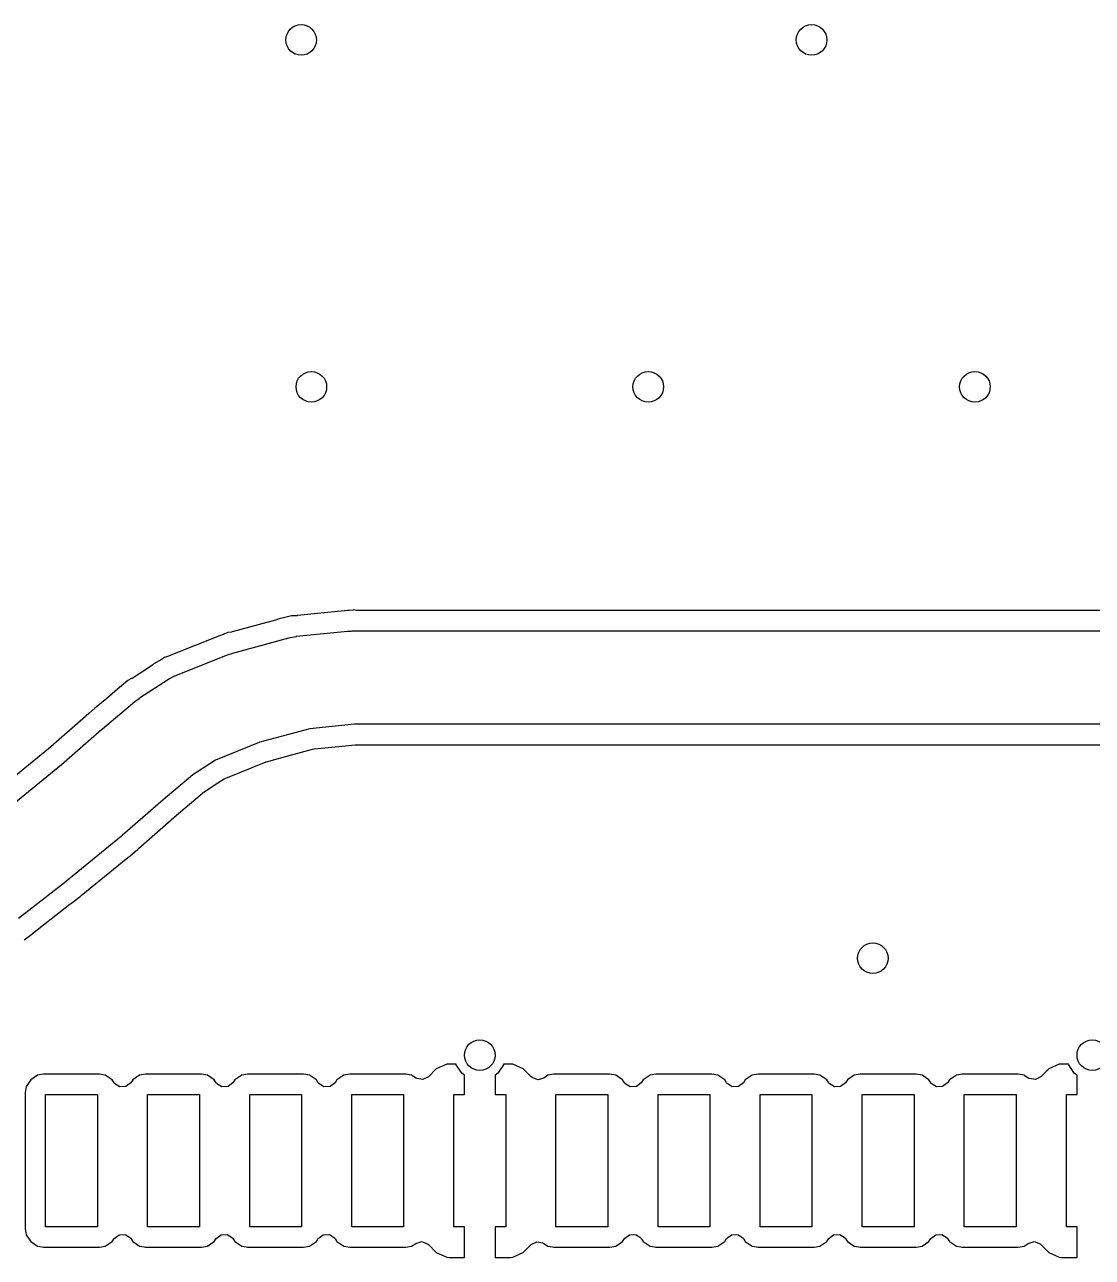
# Model space of a CAD drawing. Extents: x 100.3 to 197.2, y -144.7 to -85.3.
# Drawn here: x 155.29 to 165.75, y -128.93 to -116.85 of the extents above; entities that cross this region are included whole.
import ezdxf

# ---------------------------------------------------------------- set-up
doc = ezdxf.new("R2010")
doc.units = 0
doc.layers.add('BLACK', color=7, linetype='CONTINUOUS')

msp = doc.modelspace()

# ---------------------------------------------------------------- linework, layer by layer
at = {"layer": 'BLACK', "linetype": 'CONTINUOUS'}
for p, q in [((158.425, -122.596), (157.964, -122.642)), ((158.427, -122.596), (158.425, -122.596)), ((158.452, -122.593), (158.427, -122.596)), ((158.459, -122.592), (158.452, -122.593)), ((158.465, -122.592), (158.459, -122.592)), ((158.47, -122.592), (158.465, -122.592)), ((158.509, -122.588), (158.47, -122.592)), ((158.517, -122.587), (158.509, -122.588)), ((158.543, -122.591), (158.517, -122.587)), ((158.517, -122.587), (158.517, -122.587)), ((158.517, -122.587), (158.517, -122.587)), ((158.558, -122.592), (158.543, -122.591)), ((174.438, -122.592), (158.558, -122.592)), ((157.75, -122.686), (157.324, -122.802)), ((157.769, -122.679), (157.75, -122.686)), ((157.772, -122.677), (157.769, -122.679)), ((157.839, -122.662), (157.772, -122.677)), ((157.772, -122.677), (157.772, -122.677)), ((157.841, -122.661), (157.839, -122.662)), ((157.907, -122.643), (157.841, -122.661)), ((157.96, -122.643), (157.907, -122.643)), ((157.907, -122.643), (157.907, -122.643)), ((157.964, -122.642), (157.96, -122.643)), ((157.202, -122.84), (156.725, -123.031)), ((157.237, -122.826), (157.202, -122.84)), ((157.238, -122.826), (157.237, -122.826)), ((157.237, -122.826), (157.237, -122.826)), ((157.243, -122.824), (157.238, -122.826)), ((157.283, -122.808), (157.243, -122.824)), ((157.317, -122.804), (157.283, -122.808)), ((157.324, -122.802), (157.317, -122.804)), ((157.33, -123.009), (157.88, -122.859)), ((157.88, -122.859), (157.947, -122.846)), ((157.947, -122.846), (157.951, -122.846)), ((157.951, -122.846), (157.954, -122.845)), ((157.954, -122.845), (158.454, -122.795)), ((158.454, -122.795), (158.491, -122.794)), ((158.491, -122.794), (158.5, -122.792)), ((158.5, -122.792), (175.485, -122.793)), ((156.558, -123.115), (156.549, -123.124)), ((156.61, -123.086), (156.558, -123.115)), ((156.558, -123.115), (156.558, -123.115)), ((156.613, -123.084), (156.61, -123.086)), ((156.663, -123.052), (156.613, -123.084)), ((156.722, -123.032), (156.663, -123.052)), ((156.725, -123.031), (156.722, -123.032)), ((156.78, -123.225), (157.28, -123.025)), ((157.28, -123.025), (157.322, -123.012)), ((157.322, -123.012), (157.33, -123.009)), ((156.535, -123.135), (156.346, -123.257)), ((156.549, -123.124), (156.535, -123.135)), ((156.702, -123.265), (156.762, -123.233)), ((156.762, -123.233), (156.772, -123.23)), ((156.772, -123.23), (156.78, -123.225)), ((156.242, -123.33), (156.179, -123.383)), ((156.304, -123.277), (156.242, -123.33)), ((156.34, -123.26), (156.304, -123.277)), ((156.346, -123.257), (156.34, -123.26)), ((156.418, -123.449), (156.702, -123.265)), ((156.096, -123.453), (155.993, -123.54)), ((156.175, -123.386), (156.096, -123.453)), ((156.179, -123.383), (156.175, -123.386)), ((156.37, -123.484), (156.413, -123.453)), ((156.413, -123.453), (156.418, -123.449)), ((155.979, -123.55), (155.921, -123.601)), ((155.984, -123.547), (155.979, -123.55)), ((155.993, -123.54), (155.984, -123.546)), ((155.984, -123.546), (155.984, -123.547)), ((156.055, -123.751), (156.37, -123.484)), ((155.888, -123.63), (155.526, -123.947)), ((155.892, -123.626), (155.888, -123.63)), ((155.894, -123.624), (155.892, -123.626)), ((155.921, -123.601), (155.894, -123.624)), ((158.523, -123.707), (158.084, -123.751)), ((175.485, -123.708), (158.523, -123.707)), ((155.654, -124.101), (156.049, -123.756)), ((156.049, -123.756), (156.053, -123.752)), ((156.053, -123.752), (156.055, -123.751)), ((158.084, -123.751), (157.596, -123.884)), ((155.524, -123.948), (154.99, -124.385)), ((155.526, -123.947), (155.524, -123.948)), ((157.596, -123.884), (157.161, -124.058)), ((157.823, -124.03), (158.112, -123.951)), ((158.112, -123.951), (158.128, -123.948)), ((158.128, -123.948), (158.368, -123.924)), ((158.368, -123.924), (158.53, -123.908)), ((158.53, -123.908), (158.535, -123.908)), ((158.535, -123.908), (174.538, -123.908)), ((157.161, -124.058), (156.938, -124.202)), ((157.262, -124.234), (157.657, -124.076)), ((157.657, -124.076), (157.662, -124.074)), ((157.662, -124.074), (157.823, -124.03)), ((155.115, -124.542), (155.654, -124.101)), ((156.938, -124.202), (156.648, -124.447)), ((157.061, -124.362), (157.184, -124.282)), ((157.184, -124.282), (157.245, -124.243)), ((157.245, -124.243), (157.262, -124.234)), ((156.779, -124.599), (157.055, -124.365)), ((157.055, -124.365), (157.061, -124.362)), ((156.648, -124.447), (156.251, -124.794)), ((156.408, -124.924), (156.779, -124.599)), ((156.24, -124.804), (155.69, -125.254)), ((156.243, -124.801), (156.24, -124.804)), ((156.251, -124.794), (156.243, -124.801)), ((156.399, -124.933), (156.405, -124.927)), ((156.405, -124.927), (156.408, -124.924)), ((155.844, -125.387), (156.302, -125.012)), ((156.302, -125.012), (156.321, -125)), ((156.321, -125), (156.375, -124.953)), ((156.321, -125), (156.321, -125)), ((156.375, -124.953), (156.376, -124.952)), ((156.376, -124.952), (156.399, -124.933)), ((155.681, -125.261), (155.231, -125.611)), ((155.683, -125.259), (155.681, -125.261)), ((155.69, -125.254), (155.683, -125.259)), ((155.811, -125.414), (155.837, -125.394)), ((155.837, -125.394), (155.841, -125.39)), ((155.841, -125.39), (155.844, -125.387)), ((155.384, -125.746), (155.736, -125.472)), ((155.736, -125.472), (155.747, -125.465)), ((155.747, -125.465), (155.752, -125.462)), ((155.747, -125.465), (155.747, -125.465)), ((155.752, -125.462), (155.81, -125.415)), ((155.752, -125.462), (155.752, -125.462)), ((155.81, -125.415), (155.811, -125.414)), ((155.288, -125.82), (155.349, -125.773)), ((155.349, -125.773), (155.378, -125.752)), ((155.378, -125.752), (155.38, -125.749)), ((155.38, -125.749), (155.384, -125.746)), ((159.324, -127.085), (159.247, -127.162)), ((159.426, -127.04), (159.324, -127.085)), ((159.451, -127.037), (159.426, -127.04)), ((159.517, -127.037), (159.451, -127.037)), ((159.451, -127.037), (159.451, -127.037)), ((159.519, -127.046), (159.517, -127.037)), ((159.573, -127.127), (159.519, -127.046)), ((159.981, -127.046), (159.927, -127.127)), ((159.983, -127.037), (159.981, -127.046)), ((160.049, -127.037), (159.983, -127.037)), ((160.074, -127.04), (160.049, -127.037)), ((160.176, -127.085), (160.074, -127.04)), ((160.253, -127.162), (160.176, -127.085)), ((165.324, -127.085), (165.247, -127.162)), ((165.426, -127.04), (165.324, -127.085)), ((165.451, -127.037), (165.426, -127.04)), ((165.517, -127.037), (165.451, -127.037)), ((165.451, -127.037), (165.451, -127.037)), ((165.519, -127.046), (165.517, -127.037)), ((165.573, -127.127), (165.519, -127.046)), ((155.351, -127.193), (155.307, -127.259)), ((155.418, -127.148), (155.351, -127.193)), ((155.351, -127.193), (155.351, -127.193)), ((155.476, -127.137), (155.418, -127.148)), ((155.418, -127.148), (155.418, -127.148)), ((156.024, -127.137), (155.476, -127.137)), ((155.476, -127.137), (155.476, -127.137)), ((155.476, -127.137), (155.476, -127.137)), ((156.082, -127.148), (156.024, -127.137)), ((156.024, -127.137), (156.024, -127.137)), ((156.149, -127.193), (156.082, -127.148)), ((156.082, -127.148), (156.082, -127.148)), ((156.082, -127.148), (156.082, -127.148)), ((156.082, -127.148), (156.082, -127.148)), ((156.162, -127.213), (156.149, -127.193)), ((156.149, -127.193), (156.149, -127.193)), ((156.168, -127.221), (156.162, -127.213)), ((156.172, -127.227), (156.168, -127.221)), ((156.332, -127.221), (156.284, -127.259)), ((156.338, -127.213), (156.332, -127.221)), ((156.351, -127.193), (156.338, -127.213)), ((156.418, -127.148), (156.351, -127.193)), ((156.351, -127.193), (156.351, -127.193)), ((156.351, -127.193), (156.351, -127.193)), ((156.476, -127.137), (156.418, -127.148)), ((156.418, -127.148), (156.418, -127.148)), ((157.024, -127.137), (156.476, -127.137)), ((156.476, -127.137), (156.476, -127.137)), ((156.476, -127.137), (156.476, -127.137)), ((157.082, -127.148), (157.024, -127.137)), ((157.024, -127.137), (157.024, -127.137)), ((157.149, -127.193), (157.082, -127.148)), ((157.082, -127.148), (157.082, -127.148)), ((157.082, -127.148), (157.082, -127.148)), ((157.082, -127.148), (157.082, -127.148)), ((157.168, -127.221), (157.149, -127.193)), ((157.149, -127.193), (157.149, -127.193)), ((157.149, -127.193), (157.149, -127.193)), ((157.149, -127.193), (157.149, -127.193)), ((157.172, -127.227), (157.168, -127.221)), ((157.332, -127.221), (157.284, -127.259)), ((157.351, -127.193), (157.332, -127.221)), ((157.418, -127.148), (157.351, -127.193)), ((157.351, -127.193), (157.351, -127.193)), ((157.476, -127.137), (157.418, -127.148)), ((157.418, -127.148), (157.418, -127.148)), ((158.024, -127.137), (157.476, -127.137)), ((157.476, -127.137), (157.476, -127.137)), ((157.476, -127.137), (157.476, -127.137)), ((158.082, -127.148), (158.024, -127.137)), ((158.024, -127.137), (158.024, -127.137)), ((158.149, -127.193), (158.082, -127.148)), ((158.082, -127.148), (158.082, -127.148)), ((158.082, -127.148), (158.082, -127.148)), ((158.082, -127.148), (158.082, -127.148)), ((158.168, -127.221), (158.149, -127.193)), ((158.149, -127.193), (158.149, -127.193)), ((158.149, -127.193), (158.149, -127.193)), ((158.149, -127.193), (158.149, -127.193)), ((158.172, -127.227), (158.168, -127.221)), ((158.332, -127.221), (158.284, -127.259)), ((158.351, -127.193), (158.332, -127.221)), ((158.418, -127.148), (158.351, -127.193)), ((158.351, -127.193), (158.351, -127.193)), ((158.476, -127.137), (158.418, -127.148)), ((158.418, -127.148), (158.418, -127.148)), ((159.024, -127.137), (158.476, -127.137)), ((158.476, -127.137), (158.476, -127.137)), ((158.476, -127.137), (158.476, -127.137)), ((159.082, -127.148), (159.024, -127.137)), ((159.024, -127.137), (159.024, -127.137)), ((159.09, -127.154), (159.082, -127.148)), ((159.082, -127.148), (159.082, -127.148)), ((159.082, -127.148), (159.082, -127.148)), ((159.122, -127.175), (159.09, -127.154)), ((159.132, -127.18), (159.122, -127.175)), ((159.192, -127.19), (159.132, -127.18)), ((159.247, -127.162), (159.192, -127.19)), ((159.6, -127.145), (159.573, -127.127)), ((159.6, -127.337), (159.6, -127.145)), ((159.927, -127.127), (159.9, -127.145)), ((159.9, -127.145), (159.9, -127.337)), ((160.262, -127.17), (160.253, -127.162)), ((160.32, -127.191), (160.262, -127.17)), ((160.378, -127.175), (160.32, -127.191)), ((160.418, -127.148), (160.378, -127.175)), ((160.476, -127.137), (160.418, -127.148)), ((160.418, -127.148), (160.418, -127.148)), ((161.024, -127.137), (160.476, -127.137)), ((160.476, -127.137), (160.476, -127.137)), ((160.476, -127.137), (160.476, -127.137)), ((161.082, -127.148), (161.024, -127.137)), ((161.024, -127.137), (161.024, -127.137)), ((161.149, -127.193), (161.082, -127.148)), ((161.082, -127.148), (161.082, -127.148)), ((161.082, -127.148), (161.082, -127.148)), ((161.082, -127.148), (161.082, -127.148)), ((161.162, -127.213), (161.149, -127.193)), ((161.149, -127.193), (161.149, -127.193)), ((161.168, -127.221), (161.162, -127.213)), ((161.172, -127.227), (161.168, -127.221)), ((161.332, -127.221), (161.284, -127.259)), ((161.338, -127.213), (161.332, -127.221)), ((161.351, -127.193), (161.338, -127.213)), ((161.418, -127.148), (161.351, -127.193)), ((161.351, -127.193), (161.351, -127.193)), ((161.351, -127.193), (161.351, -127.193)), ((161.476, -127.137), (161.418, -127.148)), ((161.418, -127.148), (161.418, -127.148)), ((162.024, -127.137), (161.476, -127.137)), ((161.476, -127.137), (161.476, -127.137)), ((161.476, -127.137), (161.476, -127.137)), ((162.082, -127.148), (162.024, -127.137)), ((162.024, -127.137), (162.024, -127.137)), ((162.149, -127.193), (162.082, -127.148)), ((162.082, -127.148), (162.082, -127.148)), ((162.082, -127.148), (162.082, -127.148)), ((162.082, -127.148), (162.082, -127.148)), ((162.168, -127.221), (162.149, -127.193)), ((162.149, -127.193), (162.149, -127.193)), ((162.149, -127.193), (162.149, -127.193)), ((162.149, -127.193), (162.149, -127.193)), ((162.172, -127.227), (162.168, -127.221)), ((162.332, -127.221), (162.284, -127.259)), ((162.351, -127.193), (162.332, -127.221)), ((162.418, -127.148), (162.351, -127.193)), ((162.351, -127.193), (162.351, -127.193)), ((162.476, -127.137), (162.418, -127.148)), ((162.418, -127.148), (162.418, -127.148)), ((163.024, -127.137), (162.476, -127.137)), ((162.476, -127.137), (162.476, -127.137)), ((162.476, -127.137), (162.476, -127.137)), ((163.082, -127.148), (163.024, -127.137)), ((163.024, -127.137), (163.024, -127.137)), ((163.149, -127.193), (163.082, -127.148)), ((163.082, -127.148), (163.082, -127.148)), ((163.082, -127.148), (163.082, -127.148)), ((163.082, -127.148), (163.082, -127.148)), ((163.168, -127.221), (163.149, -127.193)), ((163.149, -127.193), (163.149, -127.193)), ((163.149, -127.193), (163.149, -127.193)), ((163.149, -127.193), (163.149, -127.193)), ((163.172, -127.227), (163.168, -127.221)), ((163.332, -127.221), (163.284, -127.259)), ((163.351, -127.193), (163.332, -127.221)), ((163.418, -127.148), (163.351, -127.193)), ((163.351, -127.193), (163.351, -127.193)), ((163.476, -127.137), (163.418, -127.148)), ((163.418, -127.148), (163.418, -127.148)), ((164.024, -127.137), (163.476, -127.137)), ((163.476, -127.137), (163.476, -127.137)), ((163.476, -127.137), (163.476, -127.137)), ((164.082, -127.148), (164.024, -127.137)), ((164.024, -127.137), (164.024, -127.137)), ((164.149, -127.193), (164.082, -127.148)), ((164.082, -127.148), (164.082, -127.148)), ((164.082, -127.148), (164.082, -127.148)), ((164.082, -127.148), (164.082, -127.148)), ((164.168, -127.221), (164.149, -127.193)), ((164.149, -127.193), (164.149, -127.193)), ((164.149, -127.193), (164.149, -127.193)), ((164.149, -127.193), (164.149, -127.193)), ((164.172, -127.227), (164.168, -127.221)), ((164.332, -127.221), (164.284, -127.259)), ((164.351, -127.193), (164.332, -127.221)), ((164.418, -127.148), (164.351, -127.193)), ((164.351, -127.193), (164.351, -127.193)), ((164.476, -127.137), (164.418, -127.148)), ((164.418, -127.148), (164.418, -127.148)), ((165.024, -127.137), (164.476, -127.137)), ((164.476, -127.137), (164.476, -127.137)), ((164.476, -127.137), (164.476, -127.137)), ((165.082, -127.148), (165.024, -127.137)), ((165.024, -127.137), (165.024, -127.137)), ((165.09, -127.154), (165.082, -127.148)), ((165.082, -127.148), (165.082, -127.148)), ((165.082, -127.148), (165.082, -127.148)), ((165.122, -127.175), (165.09, -127.154)), ((165.132, -127.18), (165.122, -127.175)), ((165.192, -127.19), (165.132, -127.18)), ((165.247, -127.162), (165.192, -127.19)), ((165.6, -127.145), (165.573, -127.127)), ((165.6, -127.337), (165.6, -127.145)), ((155.307, -127.259), (155.296, -127.317)), ((155.296, -127.317), (155.296, -127.317)), ((155.296, -127.317), (155.296, -128.652)), ((155.307, -127.259), (155.307, -127.259)), ((155.496, -128.632), (155.496, -127.337)), ((155.496, -127.337), (156.004, -127.337)), ((156.004, -127.337), (156.004, -128.632)), ((156.223, -127.261), (156.172, -127.227)), ((156.284, -127.259), (156.223, -127.261)), ((156.496, -128.632), (156.496, -127.337)), ((156.496, -127.337), (157.004, -127.337)), ((157.004, -127.337), (157.004, -128.632)), ((157.223, -127.261), (157.172, -127.227)), ((157.284, -127.259), (157.223, -127.261)), ((157.496, -128.632), (157.496, -127.337)), ((157.496, -127.337), (158.004, -127.337)), ((158.004, -127.337), (158.004, -128.632)), ((158.223, -127.261), (158.172, -127.227)), ((158.284, -127.259), (158.223, -127.261)), ((158.496, -128.632), (158.496, -127.337)), ((158.496, -127.337), (159.004, -127.337)), ((159.004, -127.337), (159.004, -128.632)), ((159.496, -128.632), (159.496, -127.337)), ((159.496, -127.337), (159.6, -127.337)), ((159.9, -127.337), (160.004, -127.337)), ((160.004, -127.337), (160.004, -128.632)), ((160.496, -128.632), (160.496, -127.337)), ((160.496, -127.337), (161.004, -127.337)), ((161.004, -127.337), (161.004, -128.632)), ((161.223, -127.261), (161.172, -127.227)), ((161.284, -127.259), (161.223, -127.261)), ((161.496, -128.632), (161.496, -127.337)), ((161.496, -127.337), (162.004, -127.337)), ((162.004, -127.337), (162.004, -128.632)), ((162.223, -127.261), (162.172, -127.227)), ((162.284, -127.259), (162.223, -127.261)), ((162.496, -128.632), (162.496, -127.337)), ((162.496, -127.337), (163.004, -127.337)), ((163.004, -127.337), (163.004, -128.632)), ((163.223, -127.261), (163.172, -127.227)), ((163.284, -127.259), (163.223, -127.261)), ((163.496, -128.632), (163.496, -127.337)), ((163.496, -127.337), (164.004, -127.337)), ((164.004, -127.337), (164.004, -128.632)), ((164.223, -127.261), (164.172, -127.227)), ((164.284, -127.259), (164.223, -127.261)), ((164.496, -128.632), (164.496, -127.337)), ((164.496, -127.337), (165.004, -127.337)), ((165.004, -127.337), (165.004, -128.632)), ((165.496, -128.632), (165.496, -127.337)), ((165.496, -127.337), (165.6, -127.337)), ((155.296, -128.652), (155.296, -128.652)), ((155.296, -128.652), (155.307, -128.711)), ((156.004, -128.632), (155.496, -128.632)), ((157.004, -128.632), (156.496, -128.632)), ((158.004, -128.632), (157.496, -128.632)), ((159.004, -128.632), (158.496, -128.632)), ((159.6, -128.632), (159.496, -128.632)), ((159.6, -128.932), (159.6, -128.632)), ((160.004, -128.632), (159.9, -128.632)), ((159.9, -128.632), (159.9, -128.932)), ((161.004, -128.632), (160.496, -128.632)), ((162.004, -128.632), (161.496, -128.632)), ((163.004, -128.632), (162.496, -128.632)), ((164.004, -128.632), (163.496, -128.632)), ((165.004, -128.632), (164.496, -128.632)), ((165.6, -128.632), (165.496, -128.632)), ((165.6, -128.932), (165.6, -128.632)), ((155.307, -128.711), (155.307, -128.711)), ((155.307, -128.711), (155.342, -128.763)), ((155.342, -128.763), (155.351, -128.777)), ((155.351, -128.777), (155.418, -128.821)), ((156.082, -128.821), (156.149, -128.777)), ((156.149, -128.777), (156.168, -128.748)), ((156.168, -128.748), (156.216, -128.711)), ((156.216, -128.711), (156.277, -128.708)), ((156.277, -128.708), (156.328, -128.742)), ((156.328, -128.742), (156.332, -128.748)), ((156.332, -128.748), (156.351, -128.777)), ((156.351, -128.777), (156.418, -128.821)), ((157.082, -128.821), (157.149, -128.777)), ((157.149, -128.777), (157.168, -128.748)), ((157.168, -128.748), (157.216, -128.711)), ((157.216, -128.711), (157.277, -128.708)), ((157.277, -128.708), (157.328, -128.742)), ((157.328, -128.742), (157.332, -128.748)), ((157.332, -128.748), (157.351, -128.777)), ((157.351, -128.777), (157.418, -128.821)), ((158.082, -128.821), (158.149, -128.777)), ((158.149, -128.777), (158.168, -128.748)), ((158.168, -128.748), (158.216, -128.711)), ((158.216, -128.711), (158.277, -128.708)), ((158.277, -128.708), (158.328, -128.742)), ((158.328, -128.742), (158.332, -128.748)), ((158.332, -128.748), (158.351, -128.777)), ((158.351, -128.777), (158.418, -128.821)), ((159.122, -128.795), (159.18, -128.778)), ((159.18, -128.778), (159.238, -128.8)), ((160.253, -128.807), (160.308, -128.78)), ((160.308, -128.78), (160.368, -128.789)), ((160.368, -128.789), (160.378, -128.795)), ((161.082, -128.821), (161.149, -128.777)), ((161.149, -128.777), (161.168, -128.748)), ((161.168, -128.748), (161.216, -128.711)), ((161.216, -128.711), (161.277, -128.708)), ((161.277, -128.708), (161.328, -128.742)), ((161.328, -128.742), (161.332, -128.748)), ((161.332, -128.748), (161.351, -128.777)), ((161.351, -128.777), (161.418, -128.821)), ((162.082, -128.821), (162.149, -128.777)), ((162.149, -128.777), (162.168, -128.748)), ((162.168, -128.748), (162.216, -128.711)), ((162.216, -128.711), (162.277, -128.708)), ((162.277, -128.708), (162.328, -128.742)), ((162.328, -128.742), (162.332, -128.748)), ((162.332, -128.748), (162.351, -128.777)), ((162.351, -128.777), (162.418, -128.821)), ((163.082, -128.821), (163.149, -128.777)), ((163.149, -128.777), (163.168, -128.748)), ((163.168, -128.748), (163.216, -128.711)), ((163.216, -128.711), (163.277, -128.708)), ((163.277, -128.708), (163.328, -128.742)), ((163.328, -128.742), (163.332, -128.748)), ((163.332, -128.748), (163.351, -128.777)), ((163.351, -128.777), (163.418, -128.821)), ((164.082, -128.821), (164.149, -128.777)), ((164.149, -128.777), (164.168, -128.748)), ((164.168, -128.748), (164.216, -128.711)), ((164.216, -128.711), (164.277, -128.708)), ((164.277, -128.708), (164.328, -128.742)), ((164.328, -128.742), (164.332, -128.748)), ((164.332, -128.748), (164.351, -128.777)), ((164.351, -128.777), (164.418, -128.821)), ((165.122, -128.795), (165.18, -128.778)), ((165.18, -128.778), (165.238, -128.8)), ((155.418, -128.821), (155.462, -128.83)), ((155.462, -128.83), (155.476, -128.833)), ((155.476, -128.833), (155.476, -128.833)), ((155.476, -128.833), (155.476, -128.833)), ((155.476, -128.833), (155.476, -128.833)), ((155.476, -128.833), (156.024, -128.833)), ((156.024, -128.833), (156.082, -128.821)), ((156.024, -128.833), (156.024, -128.833)), ((156.418, -128.821), (156.462, -128.83)), ((156.462, -128.83), (156.476, -128.833)), ((156.476, -128.833), (156.476, -128.833)), ((156.476, -128.833), (156.476, -128.833)), ((156.476, -128.833), (156.476, -128.833)), ((156.476, -128.833), (157.024, -128.833)), ((157.024, -128.833), (157.082, -128.821)), ((157.024, -128.833), (157.024, -128.833)), ((157.418, -128.821), (157.462, -128.83)), ((157.462, -128.83), (157.476, -128.833)), ((157.476, -128.833), (157.476, -128.833)), ((157.476, -128.833), (157.476, -128.833)), ((157.476, -128.833), (157.476, -128.833)), ((157.476, -128.833), (158.024, -128.833)), ((158.024, -128.833), (158.082, -128.821)), ((158.024, -128.833), (158.024, -128.833)), ((158.418, -128.821), (158.462, -128.83)), ((158.462, -128.83), (158.476, -128.833)), ((158.476, -128.833), (158.476, -128.833)), ((158.476, -128.833), (158.476, -128.833)), ((158.476, -128.833), (158.476, -128.833)), ((158.476, -128.833), (159.024, -128.833)), ((159.024, -128.833), (159.082, -128.821)), ((159.024, -128.833), (159.024, -128.833)), ((159.082, -128.821), (159.122, -128.795)), ((159.238, -128.8), (159.247, -128.807)), ((159.247, -128.807), (159.324, -128.884)), ((159.324, -128.884), (159.426, -128.93)), ((160.074, -128.93), (160.176, -128.884)), ((160.176, -128.884), (160.253, -128.807)), ((160.378, -128.795), (160.418, -128.821)), ((160.418, -128.821), (160.462, -128.83)), ((160.462, -128.83), (160.476, -128.833)), ((160.476, -128.833), (160.476, -128.833)), ((160.476, -128.833), (160.476, -128.833)), ((160.476, -128.833), (160.476, -128.833)), ((160.476, -128.833), (161.024, -128.833)), ((161.024, -128.833), (161.082, -128.821)), ((161.024, -128.833), (161.024, -128.833)), ((161.418, -128.821), (161.462, -128.83)), ((161.462, -128.83), (161.476, -128.833)), ((161.476, -128.833), (161.476, -128.833)), ((161.476, -128.833), (161.476, -128.833)), ((161.476, -128.833), (161.476, -128.833)), ((161.476, -128.833), (162.024, -128.833)), ((162.024, -128.833), (162.082, -128.821)), ((162.024, -128.833), (162.024, -128.833)), ((162.418, -128.821), (162.462, -128.83)), ((162.462, -128.83), (162.476, -128.833)), ((162.476, -128.833), (162.476, -128.833)), ((162.476, -128.833), (162.476, -128.833)), ((162.476, -128.833), (162.476, -128.833)), ((162.476, -128.833), (163.024, -128.833)), ((163.024, -128.833), (163.082, -128.821)), ((163.024, -128.833), (163.024, -128.833)), ((163.418, -128.821), (163.462, -128.83)), ((163.462, -128.83), (163.476, -128.833)), ((163.476, -128.833), (163.476, -128.833)), ((163.476, -128.833), (163.476, -128.833)), ((163.476, -128.833), (163.476, -128.833)), ((163.476, -128.833), (164.024, -128.833)), ((164.024, -128.833), (164.082, -128.821)), ((164.024, -128.833), (164.024, -128.833)), ((164.418, -128.821), (164.462, -128.83)), ((164.462, -128.83), (164.476, -128.833)), ((164.476, -128.833), (164.476, -128.833)), ((164.476, -128.833), (164.476, -128.833)), ((164.476, -128.833), (164.476, -128.833)), ((164.476, -128.833), (165.024, -128.833)), ((165.024, -128.833), (165.082, -128.821)), ((165.024, -128.833), (165.024, -128.833)), ((165.082, -128.821), (165.122, -128.795)), ((165.238, -128.8), (165.247, -128.807)), ((165.247, -128.807), (165.324, -128.884)), ((165.324, -128.884), (165.426, -128.93)), ((159.426, -128.93), (159.451, -128.932)), ((159.451, -128.932), (159.6, -128.932)), ((159.6, -128.932), (159.6, -128.932)), ((159.9, -128.932), (160.049, -128.932)), ((159.9, -128.932), (159.9, -128.932)), ((160.049, -128.932), (160.074, -128.93)), ((160.049, -128.932), (160.049, -128.932)), ((165.426, -128.93), (165.451, -128.932)), ((165.451, -128.932), (165.6, -128.932)), ((165.6, -128.932), (165.6, -128.932))]:
    msp.add_line(p, q, dxfattribs=at)
at = {"layer": 'BLACK'}
for centre in [(158, -117), (163, -117), (158.1, -120.4), (161.4, -120.4), (164.6, -120.4), (163.6, -126), (159.75, -126.95), (165.75, -126.95)]:
    msp.add_circle(centre, 0.15, dxfattribs=at)

doc.saveas('drawing.dxf')
